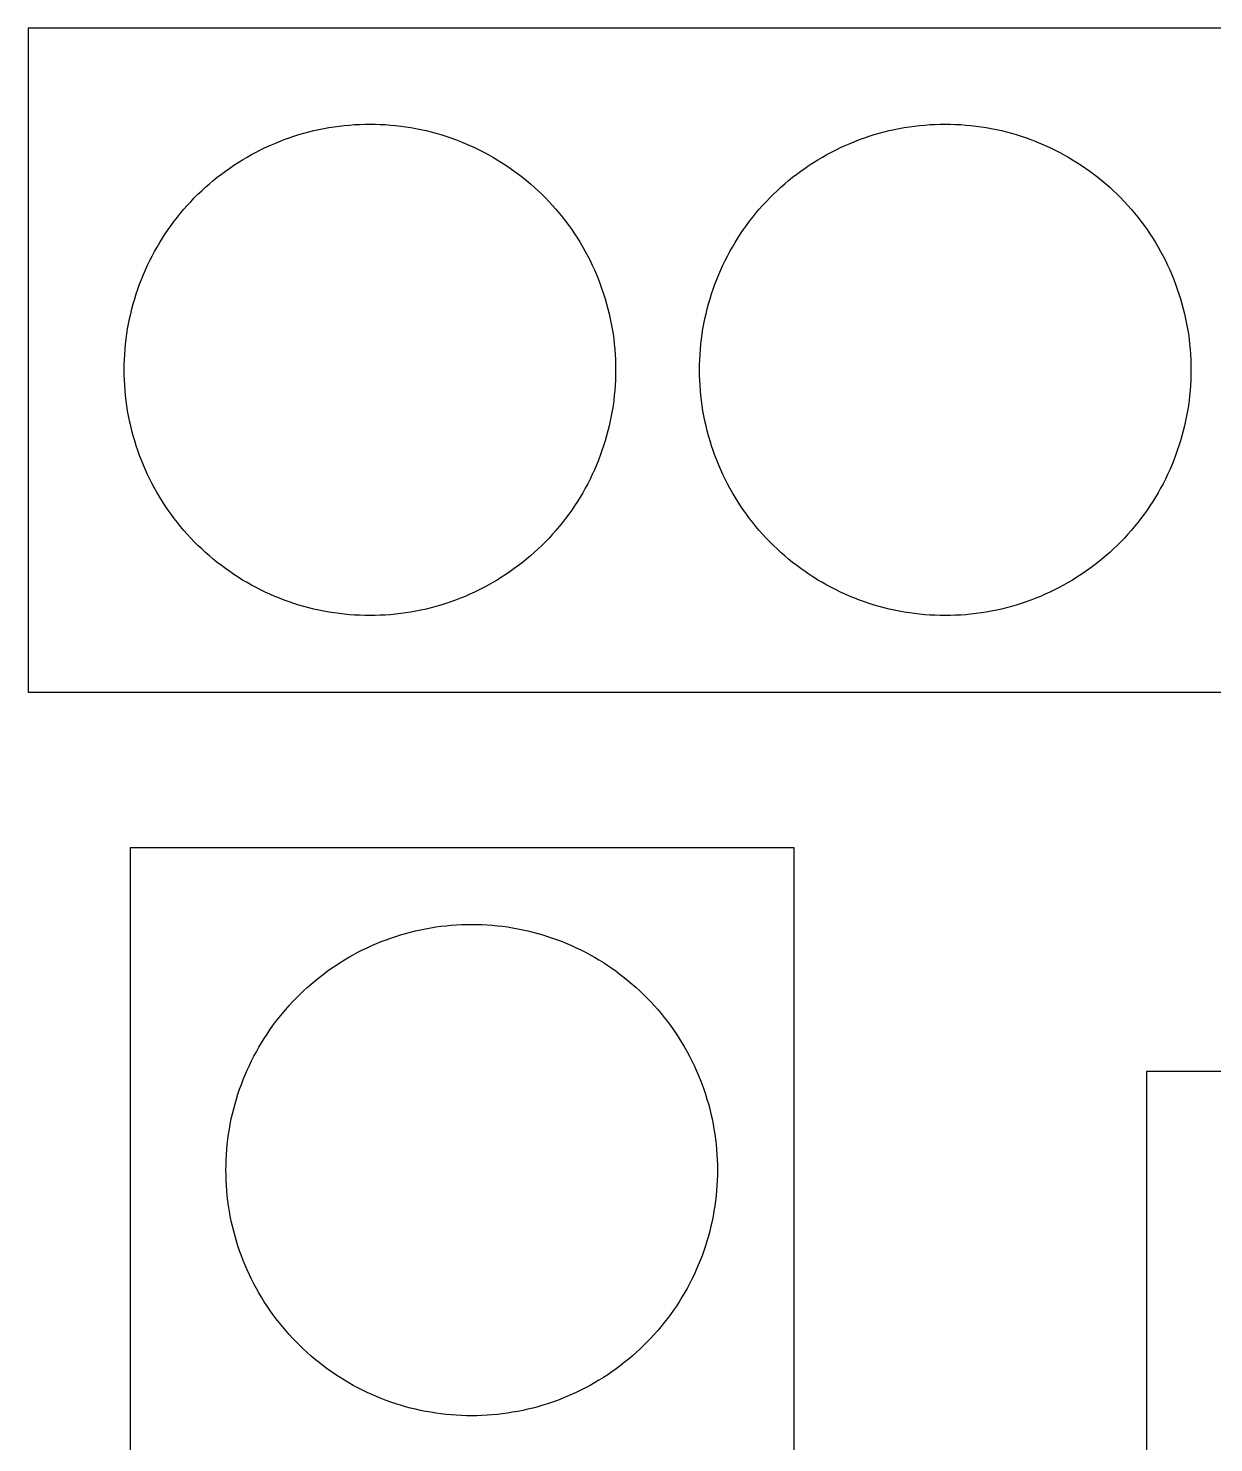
# Model space of a CAD drawing. Extents: x 0 to 2439, y 0 to 1219.
# Drawn here: x 1800.6 to 2114.6, y 776.2 to 1150.9 of the extents above; entities that cross this region are included whole.
import ezdxf

# ---------------------------------------------------------------- set-up
doc = ezdxf.new("R2010")
doc.units = 0
doc.layers.add('Layer_1', color=7, linetype='CONTINUOUS')

msp = doc.modelspace()

# ---------------------------------------------------------------- linework, layer by layer
at = {"layer": 'Layer_1', "color": 7}
for p, q in [((2281.259654, 1150.920112), (1800.569734, 1150.920112)), ((1800.569734, 1150.920112), (1800.569734, 975.025112)), ((1877.529731, 1124.097797), (1878.859731, 1124.367206)), ((1878.859731, 1124.367206), (1880.199722, 1124.608619)), ((1880.199722, 1124.608619), (1881.549732, 1124.821923)), ((1881.549732, 1124.821923), (1882.899742, 1125.006919)), ((1882.899742, 1125.006919), (1884.249724, 1125.163609)), ((1884.249724, 1125.163609), (1885.609725, 1125.291823)), ((1885.609725, 1125.291823), (1886.969725, 1125.391701)), ((1886.969725, 1125.391701), (1888.329726, 1125.463019)), ((1888.329726, 1125.463019), (1889.689727, 1125.505804)), ((1889.689727, 1125.505804), (1891.059746, 1125.520197)), ((1891.059746, 1125.520112), (1892.419747, 1125.505719)), ((1892.419747, 1125.505804), (1893.779748, 1125.463019)), ((1893.779748, 1125.463019), (1895.139748, 1125.391701)), ((1895.139748, 1125.391701), (1896.499721, 1125.291823)), ((1896.499721, 1125.291823), (1897.859721, 1125.163609)), ((1897.859721, 1125.163609), (1899.219722, 1125.006919)), ((1899.219722, 1125.006919), (1900.569732, 1124.821923)), ((1900.569732, 1124.821923), (1901.909723, 1124.608619)), ((1901.909723, 1124.608619), (1903.249742, 1124.367206)), ((1903.249742, 1124.367206), (1904.589734, 1124.097797)), ((2029.929731, 1124.097797), (2031.259731, 1124.367206)), ((2031.259731, 1124.367206), (2032.599722, 1124.608619)), ((2032.599722, 1124.608619), (2033.949732, 1124.821923)), ((2033.949732, 1124.821923), (2035.299742, 1125.006919)), ((2035.299742, 1125.006919), (2036.649724, 1125.163609)), ((2036.649724, 1125.163609), (2038.009725, 1125.291823)), ((2038.009725, 1125.291823), (2039.369725, 1125.391701)), ((2039.369725, 1125.391701), (2040.729726, 1125.463019)), ((2040.729726, 1125.463019), (2042.089727, 1125.505804)), ((2042.089727, 1125.505804), (2043.459746, 1125.520197)), ((2043.459746, 1125.520112), (2044.819747, 1125.505719)), ((2044.819747, 1125.505804), (2046.179748, 1125.463019)), ((2046.179748, 1125.463019), (2047.539748, 1125.391701)), ((2047.539748, 1125.391701), (2048.899721, 1125.291823)), ((2048.899721, 1125.291823), (2050.259721, 1125.163609)), ((2050.259721, 1125.163609), (2051.619722, 1125.006919)), ((2051.619722, 1125.006919), (2052.969732, 1124.821923)), ((2052.969732, 1124.821923), (2054.309723, 1124.608619)), ((2054.309723, 1124.608619), (2055.649742, 1124.367206)), ((2055.649742, 1124.367206), (2056.989734, 1124.097797)), ((1864.579738, 1119.893025), (1865.839748, 1120.434411)), ((1865.839748, 1120.434411), (1867.099729, 1120.949411)), ((1867.099729, 1120.949411), (1868.369729, 1121.438022)), ((1868.369729, 1121.438022), (1869.649748, 1121.899709)), ((1869.649748, 1121.899709), (1870.939729, 1122.334501)), ((1870.939729, 1122.334501), (1872.249748, 1122.742114)), ((1872.249748, 1122.742114), (1873.549748, 1123.122409)), ((1873.549748, 1123.122409), (1874.86973, 1123.475299)), ((1874.86973, 1123.475299), (1876.18974, 1123.800419)), ((1876.18974, 1123.800419), (1877.529731, 1124.097797)), ((1904.589734, 1124.097797), (1905.919734, 1123.800419)), ((1905.919734, 1123.800419), (1907.239744, 1123.475299)), ((1907.239744, 1123.475299), (1908.559725, 1123.122409)), ((1908.559725, 1123.122409), (1909.869744, 1122.742114)), ((1909.869744, 1122.742114), (1911.169745, 1122.334501)), ((1911.169745, 1122.334501), (1912.459726, 1121.899709)), ((1912.459726, 1121.899709), (1913.749736, 1121.438022)), ((1913.749736, 1121.438022), (1915.019736, 1120.949411)), ((1915.019736, 1120.949411), (1916.279745, 1120.434411)), ((1916.279745, 1120.434411), (1917.529735, 1119.893025)), ((2016.979738, 1119.893025), (2018.239748, 1120.434411)), ((2018.239748, 1120.434411), (2019.499729, 1120.949411)), ((2019.499729, 1120.949411), (2020.769729, 1121.438022)), ((2020.769729, 1121.438022), (2022.049748, 1121.899709)), ((2022.049748, 1121.899709), (2023.339729, 1122.334501)), ((2023.339729, 1122.334501), (2024.649748, 1122.742114)), ((2024.649748, 1122.742114), (2025.949748, 1123.122409)), ((2025.949748, 1123.122409), (2027.26973, 1123.475299)), ((2027.26973, 1123.475299), (2028.58974, 1123.800419)), ((2028.58974, 1123.800419), (2029.929731, 1124.097797)), ((2056.989734, 1124.097797), (2058.319734, 1123.800419)), ((2058.319734, 1123.800419), (2059.639744, 1123.475299)), ((2059.639744, 1123.475299), (2060.959725, 1123.122409)), ((2060.959725, 1123.122409), (2062.269744, 1122.742114)), ((2062.269744, 1122.742114), (2063.569745, 1122.334501)), ((2063.569745, 1122.334501), (2064.859726, 1121.899709)), ((2064.859726, 1121.899709), (2066.149736, 1121.438022)), ((2066.149736, 1121.438022), (2067.419736, 1120.949411)), ((2067.419736, 1120.949411), (2068.679745, 1120.434411)), ((2068.679745, 1120.434411), (2069.929735, 1119.893025)), ((1857.339722, 1116.10611), (1858.509731, 1116.80001)), ((1858.509731, 1116.80001), (1859.699721, 1117.469215)), ((1859.699721, 1117.469215), (1860.89973, 1118.113416)), ((1860.89973, 1118.113416), (1862.119748, 1118.732216)), ((1862.119748, 1118.732216), (1863.339738, 1119.325504)), ((1863.339738, 1119.325504), (1864.579738, 1119.893025)), ((1917.529735, 1119.893025), (1918.769735, 1119.325504)), ((1918.769735, 1119.325504), (1919.999744, 1118.732216)), ((1919.999744, 1118.732216), (1921.209744, 1118.113416)), ((1921.209744, 1118.113416), (1922.409724, 1117.469215)), ((1922.409724, 1117.469215), (1923.599743, 1116.80001)), ((1923.599743, 1116.80001), (1924.769723, 1116.10611)), ((2009.739722, 1116.10611), (2010.909731, 1116.80001)), ((2010.909731, 1116.80001), (2012.099721, 1117.469215)), ((2012.099721, 1117.469215), (2013.29973, 1118.113416)), ((2013.29973, 1118.113416), (2014.519748, 1118.732216)), ((2014.519748, 1118.732216), (2015.739738, 1119.325504)), ((2015.739738, 1119.325504), (2016.979738, 1119.893025)), ((2069.929735, 1119.893025), (2071.169735, 1119.325504)), ((2071.169735, 1119.325504), (2072.399744, 1118.732216)), ((2072.399744, 1118.732216), (2073.609744, 1118.113416)), ((2073.609744, 1118.113416), (2074.809724, 1117.469215)), ((2074.809724, 1117.469215), (2075.999743, 1116.80001)), ((2075.999743, 1116.80001), (2077.169723, 1116.10611)), ((1851.709728, 1112.276722), (1852.799726, 1113.089522)), ((1852.799726, 1113.089522), (1853.909734, 1113.879208)), ((1853.909734, 1113.879208), (1855.039724, 1114.645413)), ((1855.039724, 1114.645413), (1856.179732, 1115.387798)), ((1856.179732, 1115.387798), (1857.339722, 1116.10611)), ((1924.769723, 1116.10611), (1925.929741, 1115.387798)), ((1925.929741, 1115.387798), (1927.07974, 1114.645413)), ((1927.07974, 1114.645413), (1928.199739, 1113.879208)), ((1928.199739, 1113.879208), (1929.309747, 1113.089522)), ((1929.309747, 1113.089522), (1930.409737, 1112.276722)), ((2004.109728, 1112.276722), (2005.199726, 1113.089522)), ((2005.199726, 1113.089522), (2006.309734, 1113.879208)), ((2006.309734, 1113.879208), (2007.439724, 1114.645413)), ((2007.439724, 1114.645413), (2008.579732, 1115.387798)), ((2008.579732, 1115.387798), (2009.739722, 1116.10611)), ((2077.169723, 1116.10611), (2078.329741, 1115.387798)), ((2078.329741, 1115.387798), (2079.47974, 1114.645413)), ((2079.47974, 1114.645413), (2080.599739, 1113.879208)), ((2080.599739, 1113.879208), (2081.709747, 1113.089522)), ((2081.709747, 1113.089522), (2082.809737, 1112.276722)), ((1847.509725, 1108.802002), (1848.529732, 1109.703504)), ((1848.529732, 1109.703504), (1849.569721, 1110.583417)), ((1849.569721, 1110.583417), (1850.629748, 1111.441203)), ((1850.629748, 1111.441203), (1851.709728, 1112.276722)), ((1930.409737, 1112.276722), (1931.489745, 1111.441203)), ((1931.489745, 1111.441203), (1932.549743, 1110.583417)), ((1932.549743, 1110.583417), (1933.589732, 1109.703504)), ((1933.589732, 1109.703504), (1934.60974, 1108.802002)), ((1999.909725, 1108.802002), (2000.929732, 1109.703504)), ((2000.929732, 1109.703504), (2001.969721, 1110.583417)), ((2001.969721, 1110.583417), (2003.029748, 1111.441203)), ((2003.029748, 1111.441203), (2004.109728, 1112.276722)), ((2082.809737, 1112.276722), (2083.889745, 1111.441203)), ((2083.889745, 1111.441203), (2084.949743, 1110.583417)), ((2084.949743, 1110.583417), (2085.989732, 1109.703504)), ((2085.989732, 1109.703504), (2087.00974, 1108.802002)), ((1843.609724, 1104.988107), (1844.549722, 1105.971905)), ((1844.549722, 1105.971905), (1845.519748, 1106.935807)), ((1845.519748, 1106.935807), (1846.499736, 1107.879417)), ((1846.499736, 1107.879417), (1847.509725, 1108.802002)), ((1934.60974, 1108.802002), (1935.609738, 1107.879417)), ((1935.609738, 1107.879417), (1936.599745, 1106.935807)), ((1936.599745, 1106.935807), (1937.559724, 1105.971905)), ((1937.559724, 1105.971905), (1938.499721, 1104.988107)), ((1996.009724, 1104.988107), (1996.949722, 1105.971905)), ((1996.949722, 1105.971905), (1997.919748, 1106.935807)), ((1997.919748, 1106.935807), (1998.899736, 1107.879417)), ((1998.899736, 1107.879417), (1999.909725, 1108.802002)), ((2087.00974, 1108.802002), (2088.009738, 1107.879417)), ((2088.009738, 1107.879417), (2088.999745, 1106.935807)), ((2088.999745, 1106.935807), (2089.959724, 1105.971905)), ((2089.959724, 1105.971905), (2090.899721, 1104.988107)), ((1840.049745, 1100.861623), (1840.909732, 1101.920916)), ((1840.909732, 1101.920916), (1841.789729, 1102.962118)), ((1841.789729, 1102.962118), (1842.689736, 1103.984609)), ((1842.689736, 1103.984609), (1843.609724, 1104.988107)), ((1938.499721, 1104.988107), (1939.429728, 1103.984609)), ((1939.429728, 1103.984609), (1940.329735, 1102.962118)), ((1940.329735, 1102.962118), (1941.209732, 1101.920916)), ((1941.209732, 1101.920916), (1942.069748, 1100.861623)), ((1992.449745, 1100.861623), (1993.309732, 1101.920916)), ((1993.309732, 1101.920916), (1994.189729, 1102.962118)), ((1994.189729, 1102.962118), (1995.089736, 1103.984609)), ((1995.089736, 1103.984609), (1996.009724, 1104.988107)), ((2090.899721, 1104.988107), (2091.829728, 1103.984609)), ((2091.829728, 1103.984609), (2092.729735, 1102.962118)), ((2092.729735, 1102.962118), (2093.609732, 1101.920916)), ((2093.609732, 1101.920916), (2094.469748, 1100.861623)), ((1837.609736, 1097.578899), (1838.399732, 1098.690121)), ((1838.399732, 1098.690121), (1839.209738, 1099.784409)), ((1839.209738, 1099.784409), (1840.049745, 1100.861623)), ((1942.069748, 1100.861623), (1942.899735, 1099.784409)), ((1942.899735, 1099.784409), (1943.709741, 1098.690121)), ((1943.709741, 1098.690121), (1944.499738, 1097.578899)), ((1990.009736, 1097.578899), (1990.799732, 1098.690121)), ((1990.799732, 1098.690121), (1991.609738, 1099.784409)), ((1991.609738, 1099.784409), (1992.449745, 1100.861623)), ((2094.469748, 1100.861623), (2095.299735, 1099.784409)), ((2095.299735, 1099.784409), (2096.109741, 1098.690121)), ((2096.109741, 1098.690121), (2096.899738, 1097.578899)), ((1835.379729, 1094.149701), (1836.099734, 1095.308223)), ((1836.099734, 1095.308223), (1836.839721, 1096.451506)), ((1836.839721, 1096.451506), (1837.609736, 1097.578899)), ((1944.499738, 1097.578899), (1945.269724, 1096.451506)), ((1945.269724, 1096.451506), (1946.009739, 1095.308223)), ((1946.009739, 1095.308223), (1946.729745, 1094.149701)), ((1987.779729, 1094.149701), (1988.499734, 1095.308223)), ((1988.499734, 1095.308223), (1989.239721, 1096.451506)), ((1989.239721, 1096.451506), (1990.009736, 1097.578899)), ((2096.899738, 1097.578899), (2097.669724, 1096.451506)), ((2097.669724, 1096.451506), (2098.409739, 1095.308223)), ((2098.409739, 1095.308223), (2099.129745, 1094.149701)), ((1832.759747, 1089.372808), (1833.379733, 1090.587408)), ((1833.379733, 1090.587408), (1834.019728, 1091.788799)), ((1834.019728, 1091.788799), (1834.689724, 1092.976419)), ((1834.689724, 1092.976419), (1835.379729, 1094.149701)), ((1946.729745, 1094.149701), (1947.419722, 1092.976419)), ((1947.419722, 1092.976419), (1948.089745, 1091.788799)), ((1948.089745, 1091.788799), (1948.739731, 1090.587408)), ((1948.739731, 1090.587408), (1949.359745, 1089.372808)), ((1985.159747, 1089.372808), (1985.779733, 1090.587408)), ((1985.779733, 1090.587408), (1986.419728, 1091.788799)), ((1986.419728, 1091.788799), (1987.089724, 1092.976419)), ((1987.089724, 1092.976419), (1987.779729, 1094.149701)), ((2099.129745, 1094.149701), (2099.819722, 1092.976419)), ((2099.819722, 1092.976419), (2100.489745, 1091.788799)), ((2100.489745, 1091.788799), (2101.139731, 1090.587408)), ((2101.139731, 1090.587408), (2101.759745, 1089.372808)), ((1831.059725, 1085.65501), (1831.599729, 1086.906101)), ((1831.599729, 1086.906101), (1832.159743, 1088.145508)), ((1832.159743, 1088.145508), (1832.759747, 1089.372808)), ((1949.359745, 1089.372808), (1949.949731, 1088.145508)), ((1949.949731, 1088.145508), (1950.519735, 1086.906101)), ((1950.519735, 1086.906101), (1951.059739, 1085.65501)), ((1983.459725, 1085.65501), (1983.999729, 1086.906101)), ((1983.999729, 1086.906101), (1984.559743, 1088.145508)), ((1984.559743, 1088.145508), (1985.159747, 1089.372808)), ((2101.759745, 1089.372808), (2102.349731, 1088.145508)), ((2102.349731, 1088.145508), (2102.919735, 1086.906101)), ((2102.919735, 1086.906101), (2103.459739, 1085.65501)), ((1829.589742, 1081.8377), (1830.049736, 1083.120316)), ((1830.049736, 1083.120316), (1830.539731, 1084.392912)), ((1830.539731, 1084.392912), (1831.059725, 1085.65501)), ((1951.059739, 1085.65501), (1951.569743, 1084.392912)), ((1951.569743, 1084.392912), (1952.059737, 1083.120316)), ((1952.059737, 1083.120316), (1952.519731, 1081.8377)), ((1981.989742, 1081.8377), (1982.449736, 1083.120316)), ((1982.449736, 1083.120316), (1982.939731, 1084.392912)), ((1982.939731, 1084.392912), (1983.459725, 1085.65501)), ((2103.459739, 1085.65501), (2103.969743, 1084.392912)), ((2103.969743, 1084.392912), (2104.459737, 1083.120316)), ((2104.459737, 1083.120316), (2104.919731, 1081.8377)), ((1828.369724, 1077.935922), (1828.749736, 1079.245009)), ((1828.749736, 1079.245009), (1829.159749, 1080.5458)), ((1829.159749, 1080.5458), (1829.589742, 1081.8377)), ((1952.519731, 1081.8377), (1952.959744, 1080.5458)), ((1952.959744, 1080.5458), (1953.369728, 1079.245009)), ((1953.369728, 1079.245009), (1953.74974, 1077.935922)), ((1980.769724, 1077.935922), (1981.149736, 1079.245009)), ((1981.149736, 1079.245009), (1981.559749, 1080.5458)), ((1981.559749, 1080.5458), (1981.989742, 1081.8377)), ((2104.919731, 1081.8377), (2105.359744, 1080.5458)), ((2105.359744, 1080.5458), (2105.769728, 1079.245009)), ((2105.769728, 1079.245009), (2106.14974, 1077.935922)), ((1827.689738, 1075.295422), (1828.009721, 1076.619214)), ((1828.009721, 1076.619214), (1828.369724, 1077.935922)), ((1953.74974, 1077.935922), (1954.099724, 1076.619214)), ((1954.099724, 1076.619214), (1954.429726, 1075.295422)), ((1980.089738, 1075.295422), (1980.409721, 1076.619214)), ((1980.409721, 1076.619214), (1980.769724, 1077.935922)), ((2106.14974, 1077.935922), (2106.499724, 1076.619214)), ((2106.499724, 1076.619214), (2106.829726, 1075.295422)), ((1826.879732, 1071.287218), (1827.119734, 1072.628817)), ((1827.119734, 1072.628817), (1827.389736, 1073.965111)), ((1827.389736, 1073.965111), (1827.689738, 1075.295422)), ((1954.429726, 1075.295422), (1954.719738, 1073.965111)), ((1954.719738, 1073.965111), (1954.98974, 1072.628817)), ((1954.98974, 1072.628817), (1955.229742, 1071.287218)), ((1979.279732, 1071.287218), (1979.519734, 1072.628817)), ((1979.519734, 1072.628817), (1979.789736, 1073.965111)), ((1979.789736, 1073.965111), (1980.089738, 1075.295422)), ((2106.829726, 1075.295422), (2107.119738, 1073.965111)), ((2107.119738, 1073.965111), (2107.38974, 1072.628817)), ((2107.38974, 1072.628817), (2107.629742, 1071.287218)), ((1826.329737, 1067.236115), (1826.479738, 1068.590217)), ((1826.479738, 1068.590217), (1826.66973, 1069.94082)), ((1826.66973, 1069.94082), (1826.879732, 1071.287218)), ((1955.229742, 1071.287218), (1955.449734, 1069.94082)), ((1955.449734, 1069.94082), (1955.629735, 1068.590217)), ((1955.629735, 1068.590217), (1955.789727, 1067.236115)), ((1978.729737, 1067.236115), (1978.879738, 1068.590217)), ((1978.879738, 1068.590217), (1979.06973, 1069.94082)), ((1979.06973, 1069.94082), (1979.279732, 1071.287218)), ((2107.629742, 1071.287218), (2107.849734, 1069.94082)), ((2107.849734, 1069.94082), (2108.029735, 1068.590217)), ((2108.029735, 1068.590217), (2108.189727, 1067.236115)), ((1826.029735, 1063.158202), (1826.099726, 1064.519501)), ((1826.099726, 1064.519501), (1826.199746, 1065.879021)), ((1826.199746, 1065.879021), (1826.329737, 1067.236115)), ((1955.789727, 1067.236115), (1955.919747, 1065.879021)), ((1955.919747, 1065.879021), (1956.019738, 1064.519501)), ((1956.019738, 1064.519501), (1956.089729, 1063.158202)), ((1978.429735, 1063.158202), (1978.499726, 1064.519501)), ((1978.499726, 1064.519501), (1978.599746, 1065.879021)), ((1978.599746, 1065.879021), (1978.729737, 1067.236115)), ((2108.189727, 1067.236115), (2108.319747, 1065.879021)), ((2108.319747, 1065.879021), (2108.419738, 1064.519501)), ((2108.419738, 1064.519501), (2108.489729, 1063.158202)), ((1825.969734, 1060.432612), (1825.979612, 1061.795717)), ((1825.979725, 1061.795717), (1826.029735, 1063.158202)), ((1956.089729, 1063.158202), (1956.129748, 1061.795717)), ((1956.129748, 1061.795717), (1956.139626, 1060.432612)), ((1978.369734, 1060.432612), (1978.379612, 1061.795717)), ((1978.379725, 1061.795717), (1978.429735, 1063.158202)), ((2108.489729, 1063.158202), (2108.529748, 1061.795717)), ((2108.529748, 1061.795717), (2108.539626, 1060.432612)), ((1825.979725, 1059.069507), (1825.969734, 1060.432612)), ((1826.029735, 1057.707023), (1825.979725, 1059.069507)), ((1826.099726, 1056.345724), (1826.029735, 1057.707023)), ((1956.089729, 1057.707023), (1956.019738, 1056.345724)), ((1956.129748, 1059.069507), (1956.089729, 1057.707023)), ((1956.139739, 1060.432612), (1956.129861, 1059.069507)), ((1978.379725, 1059.069507), (1978.369734, 1060.432612)), ((1978.429735, 1057.707023), (1978.379725, 1059.069507)), ((1978.499726, 1056.345724), (1978.429735, 1057.707023)), ((2108.489729, 1057.707023), (2108.419738, 1056.345724)), ((2108.529748, 1059.069507), (2108.489729, 1057.707023)), ((2108.539739, 1060.432612), (2108.529861, 1059.069507)), ((1826.199746, 1054.986203), (1826.099726, 1056.345724)), ((1826.329737, 1053.629109), (1826.199746, 1054.986203)), ((1826.479738, 1052.275007), (1826.329737, 1053.629109)), ((1955.789727, 1053.629109), (1955.629735, 1052.275007)), ((1955.919747, 1054.986203), (1955.789727, 1053.629109)), ((1956.019738, 1056.345724), (1955.919747, 1054.986203)), ((1978.599746, 1054.986203), (1978.499726, 1056.345724)), ((1978.729737, 1053.629109), (1978.599746, 1054.986203)), ((1978.879738, 1052.275007), (1978.729737, 1053.629109)), ((2108.189727, 1053.629109), (2108.029735, 1052.275007)), ((2108.319747, 1054.986203), (2108.189727, 1053.629109)), ((2108.419738, 1056.345724), (2108.319747, 1054.986203)), ((1826.66973, 1050.924405), (1826.479738, 1052.275007)), ((1826.879732, 1049.57812), (1826.66973, 1050.924405)), ((1827.119734, 1048.236097), (1826.879732, 1049.57812)), ((1955.229742, 1049.57812), (1954.98974, 1048.236097)), ((1955.449734, 1050.924405), (1955.229742, 1049.57812)), ((1955.629735, 1052.275007), (1955.449734, 1050.924405)), ((1979.06973, 1050.924405), (1978.879738, 1052.275007)), ((1979.279732, 1049.57812), (1979.06973, 1050.924405)), ((1979.519734, 1048.236097), (1979.279732, 1049.57812)), ((2107.629742, 1049.57812), (2107.38974, 1048.236097)), ((2107.849734, 1050.924405), (2107.629742, 1049.57812)), ((2108.029735, 1052.275007), (2107.849734, 1050.924405)), ((1827.389736, 1046.900113), (1827.119734, 1048.236097)), ((1827.689738, 1045.570113), (1827.389736, 1046.900113)), ((1828.009721, 1044.246124), (1827.689738, 1045.570113)), ((1954.429726, 1045.570113), (1954.099724, 1044.246124)), ((1954.719738, 1046.900113), (1954.429726, 1045.570113)), ((1954.98974, 1048.236097), (1954.719738, 1046.900113)), ((1979.789736, 1046.900113), (1979.519734, 1048.236097)), ((1980.089738, 1045.570113), (1979.789736, 1046.900113)), ((1980.409721, 1044.246124), (1980.089738, 1045.570113)), ((2106.829726, 1045.570113), (2106.499724, 1044.246124)), ((2107.119738, 1046.900113), (2106.829726, 1045.570113)), ((2107.38974, 1048.236097), (2107.119738, 1046.900113)), ((1828.369724, 1042.929105), (1828.009721, 1044.246124)), ((1828.749736, 1041.620102), (1828.369724, 1042.929105)), ((1953.74974, 1042.929105), (1953.369728, 1041.620102)), ((1954.099724, 1044.246124), (1953.74974, 1042.929105)), ((1980.769724, 1042.929105), (1980.409721, 1044.246124)), ((1981.149736, 1041.620102), (1980.769724, 1042.929105)), ((2106.14974, 1042.929105), (2105.769728, 1041.620102)), ((2106.499724, 1044.246124), (2106.14974, 1042.929105)), ((1829.159749, 1040.319114), (1828.749736, 1041.620102)), ((1829.589742, 1039.027101), (1829.159749, 1040.319114)), ((1830.049736, 1037.745107), (1829.589742, 1039.027101)), ((1952.519731, 1039.027101), (1952.059737, 1037.745107)), ((1952.959744, 1040.319114), (1952.519731, 1039.027101)), ((1953.369728, 1041.620102), (1952.959744, 1040.319114)), ((1981.559749, 1040.319114), (1981.149736, 1041.620102)), ((1981.989742, 1039.027101), (1981.559749, 1040.319114)), ((1982.449736, 1037.745107), (1981.989742, 1039.027101)), ((2104.919731, 1039.027101), (2104.459737, 1037.745107)), ((2105.359744, 1040.319114), (2104.919731, 1039.027101)), ((2105.769728, 1041.620102), (2105.359744, 1040.319114)), ((1830.539731, 1036.472115), (1830.049736, 1037.745107)), ((1831.059725, 1035.210102), (1830.539731, 1036.472115)), ((1831.599729, 1033.959124), (1831.059725, 1035.210102)), ((1951.059739, 1035.210102), (1950.519735, 1033.959124)), ((1951.569743, 1036.472115), (1951.059739, 1035.210102)), ((1952.059737, 1037.745107), (1951.569743, 1036.472115)), ((1982.939731, 1036.472115), (1982.449736, 1037.745107)), ((1983.459725, 1035.210102), (1982.939731, 1036.472115)), ((1983.999729, 1033.959124), (1983.459725, 1035.210102)), ((2103.459739, 1035.210102), (2102.919735, 1033.959124)), ((2103.969743, 1036.472115), (2103.459739, 1035.210102)), ((2104.459737, 1037.745107), (2103.969743, 1036.472115)), ((1832.159743, 1032.720112), (1831.599729, 1033.959124)), ((1832.759747, 1031.492106), (1832.159743, 1032.720112)), ((1833.379733, 1030.278099), (1832.759747, 1031.492106)), ((1949.359745, 1031.492106), (1948.739731, 1030.278099)), ((1949.949731, 1032.720112), (1949.359745, 1031.492106)), ((1950.519735, 1033.959124), (1949.949731, 1032.720112)), ((1984.559743, 1032.720112), (1983.999729, 1033.959124)), ((1985.159747, 1031.492106), (1984.559743, 1032.720112)), ((1985.779733, 1030.278099), (1985.159747, 1031.492106)), ((2101.759745, 1031.492106), (2101.139731, 1030.278099)), ((2102.349731, 1032.720112), (2101.759745, 1031.492106)), ((2102.919735, 1033.959124), (2102.349731, 1032.720112)), ((1834.019728, 1029.076115), (1833.379733, 1030.278099)), ((1834.689724, 1027.889116), (1834.019728, 1029.076115)), ((1835.379729, 1026.7151), (1834.689724, 1027.889116)), ((1836.099734, 1025.557114), (1835.379729, 1026.7151)), ((1946.729745, 1026.7151), (1946.009739, 1025.557114)), ((1947.419722, 1027.889116), (1946.729745, 1026.7151)), ((1948.089745, 1029.076115), (1947.419722, 1027.889116)), ((1948.739731, 1030.278099), (1948.089745, 1029.076115)), ((1986.419728, 1029.076115), (1985.779733, 1030.278099)), ((1987.089724, 1027.889116), (1986.419728, 1029.076115)), ((1987.779729, 1026.7151), (1987.089724, 1027.889116)), ((1988.499734, 1025.557114), (1987.779729, 1026.7151)), ((2099.129745, 1026.7151), (2098.409739, 1025.557114)), ((2099.819722, 1027.889116), (2099.129745, 1026.7151)), ((2100.489745, 1029.076115), (2099.819722, 1027.889116)), ((2101.139731, 1030.278099), (2100.489745, 1029.076115)), ((1836.839721, 1024.414114), (1836.099734, 1025.557114)), ((1837.609736, 1023.2861), (1836.839721, 1024.414114)), ((1838.399732, 1022.175104), (1837.609736, 1023.2861)), ((1944.499738, 1023.2861), (1943.709741, 1022.175104)), ((1945.269724, 1024.414114), (1944.499738, 1023.2861)), ((1946.009739, 1025.557114), (1945.269724, 1024.414114)), ((1989.239721, 1024.414114), (1988.499734, 1025.557114)), ((1990.009736, 1023.2861), (1989.239721, 1024.414114)), ((1990.799732, 1022.175104), (1990.009736, 1023.2861)), ((2096.899738, 1023.2861), (2096.109741, 1022.175104)), ((2097.669724, 1024.414114), (2096.899738, 1023.2861)), ((2098.409739, 1025.557114), (2097.669724, 1024.414114)), ((1839.209738, 1021.081098), (1838.399732, 1022.175104)), ((1840.049745, 1020.00411), (1839.209738, 1021.081098)), ((1840.909732, 1018.944111), (1840.049745, 1020.00411)), ((1942.069748, 1020.00411), (1941.209732, 1018.944111)), ((1942.899735, 1021.081098), (1942.069748, 1020.00411)), ((1943.709741, 1022.175104), (1942.899735, 1021.081098)), ((1991.609738, 1021.081098), (1990.799732, 1022.175104)), ((1992.449745, 1020.00411), (1991.609738, 1021.081098)), ((1993.309732, 1018.944111), (1992.449745, 1020.00411)), ((2094.469748, 1020.00411), (2093.609732, 1018.944111)), ((2095.299735, 1021.081098), (2094.469748, 1020.00411)), ((2096.109741, 1022.175104), (2095.299735, 1021.081098)), ((1841.789729, 1017.903106), (1840.909732, 1018.944111)), ((1842.689736, 1016.880107), (1841.789729, 1017.903106)), ((1843.609724, 1015.877118), (1842.689736, 1016.880107)), ((1844.549722, 1014.893122), (1843.609724, 1015.877118)), ((1938.499721, 1015.877118), (1937.559724, 1014.893122)), ((1939.429728, 1016.880107), (1938.499721, 1015.877118)), ((1940.329735, 1017.903106), (1939.429728, 1016.880107)), ((1941.209732, 1018.944111), (1940.329735, 1017.903106)), ((1994.189729, 1017.903106), (1993.309732, 1018.944111)), ((1995.089736, 1016.880107), (1994.189729, 1017.903106)), ((1996.009724, 1015.877118), (1995.089736, 1016.880107)), ((1996.949722, 1014.893122), (1996.009724, 1015.877118)), ((2090.899721, 1015.877118), (2089.959724, 1014.893122)), ((2091.829728, 1016.880107), (2090.899721, 1015.877118)), ((2092.729735, 1017.903106), (2091.829728, 1016.880107)), ((2093.609732, 1018.944111), (2092.729735, 1017.903106)), ((1845.519748, 1013.929107), (1844.549722, 1014.893122)), ((1846.499736, 1012.986118), (1845.519748, 1013.929107)), ((1847.509725, 1012.06311), (1846.499736, 1012.986118)), ((1848.529732, 1011.162116), (1847.509725, 1012.06311)), ((1934.60974, 1012.06311), (1933.589732, 1011.162116)), ((1935.609738, 1012.986118), (1934.60974, 1012.06311)), ((1936.599745, 1013.929107), (1935.609738, 1012.986118)), ((1937.559724, 1014.893122), (1936.599745, 1013.929107)), ((1997.919748, 1013.929107), (1996.949722, 1014.893122)), ((1998.899736, 1012.986118), (1997.919748, 1013.929107)), ((1999.909725, 1012.06311), (1998.899736, 1012.986118)), ((2000.929732, 1011.162116), (1999.909725, 1012.06311)), ((2087.00974, 1012.06311), (2085.989732, 1011.162116)), ((2088.009738, 1012.986118), (2087.00974, 1012.06311)), ((2088.999745, 1013.929107), (2088.009738, 1012.986118)), ((2089.959724, 1014.893122), (2088.999745, 1013.929107)), ((1849.569721, 1010.282119), (1848.529732, 1011.162116)), ((1850.629748, 1009.424107), (1849.569721, 1010.282119)), ((1851.709728, 1008.588108), (1850.629748, 1009.424107)), ((1852.799726, 1007.776098), (1851.709728, 1008.588108)), ((1930.409737, 1008.588108), (1929.309747, 1007.776098)), ((1931.489745, 1009.424107), (1930.409737, 1008.588108)), ((1932.549743, 1010.282119), (1931.489745, 1009.424107)), ((1933.589732, 1011.162116), (1932.549743, 1010.282119)), ((2001.969721, 1010.282119), (2000.929732, 1011.162116)), ((2003.029748, 1009.424107), (2001.969721, 1010.282119)), ((2004.109728, 1008.588108), (2003.029748, 1009.424107)), ((2005.199726, 1007.776098), (2004.109728, 1008.588108)), ((2082.809737, 1008.588108), (2081.709747, 1007.776098)), ((2083.889745, 1009.424107), (2082.809737, 1008.588108)), ((2084.949743, 1010.282119), (2083.889745, 1009.424107)), ((2085.989732, 1011.162116), (2084.949743, 1010.282119)), ((1853.909734, 1006.986102), (1852.799726, 1007.776098)), ((1855.039724, 1006.220122), (1853.909734, 1006.986102)), ((1856.179732, 1005.477116), (1855.039724, 1006.220122)), ((1857.339722, 1004.759114), (1856.179732, 1005.477116)), ((1858.509731, 1004.065102), (1857.339722, 1004.759114)), ((1924.769723, 1004.759114), (1923.599743, 1004.065102)), ((1925.929741, 1005.477116), (1924.769723, 1004.759114)), ((1927.07974, 1006.220122), (1925.929741, 1005.477116)), ((1928.199739, 1006.986102), (1927.07974, 1006.220122)), ((1929.309747, 1007.776098), (1928.199739, 1006.986102)), ((2006.309734, 1006.986102), (2005.199726, 1007.776098)), ((2007.439724, 1006.220122), (2006.309734, 1006.986102)), ((2008.579732, 1005.477116), (2007.439724, 1006.220122)), ((2009.739722, 1004.759114), (2008.579732, 1005.477116)), ((2010.909731, 1004.065102), (2009.739722, 1004.759114)), ((2077.169723, 1004.759114), (2075.999743, 1004.065102)), ((2078.329741, 1005.477116), (2077.169723, 1004.759114)), ((2079.47974, 1006.220122), (2078.329741, 1005.477116)), ((2080.599739, 1006.986102), (2079.47974, 1006.220122)), ((2081.709747, 1007.776098), (2080.599739, 1006.986102)), ((1859.699721, 1003.396122), (1858.509731, 1004.065102)), ((1860.89973, 1002.752119), (1859.699721, 1003.396122)), ((1862.119748, 1002.133121), (1860.89973, 1002.752119)), ((1863.339738, 1001.540116), (1862.119748, 1002.133121)), ((1864.579738, 1000.972115), (1863.339738, 1001.540116)), ((1865.839748, 1000.431124), (1864.579738, 1000.972115)), ((1917.529735, 1000.972115), (1916.279745, 1000.431124)), ((1918.769735, 1001.540116), (1917.529735, 1000.972115)), ((1919.999744, 1002.133121), (1918.769735, 1001.540116)), ((1921.209744, 1002.752119), (1919.999744, 1002.133121)), ((1922.409724, 1003.396122), (1921.209744, 1002.752119)), ((1923.599743, 1004.065102), (1922.409724, 1003.396122)), ((2012.099721, 1003.396122), (2010.909731, 1004.065102)), ((2013.29973, 1002.752119), (2012.099721, 1003.396122)), ((2014.519748, 1002.133121), (2013.29973, 1002.752119)), ((2015.739738, 1001.540116), (2014.519748, 1002.133121)), ((2016.979738, 1000.972115), (2015.739738, 1001.540116)), ((2018.239748, 1000.431124), (2016.979738, 1000.972115)), ((2069.929735, 1000.972115), (2068.679745, 1000.431124)), ((2071.169735, 1001.540116), (2069.929735, 1000.972115)), ((2072.399744, 1002.133121), (2071.169735, 1001.540116)), ((2073.609744, 1002.752119), (2072.399744, 1002.133121)), ((2074.809724, 1003.396122), (2073.609744, 1002.752119)), ((2075.999743, 1004.065102), (2074.809724, 1003.396122)), ((1867.099729, 999.916125), (1865.839748, 1000.431124)), ((1868.369729, 999.427118), (1867.099729, 999.916125)), ((1869.649748, 998.96512), (1868.369729, 999.427118)), ((1870.939729, 998.531119), (1869.649748, 998.96512)), ((1872.249748, 998.12311), (1870.939729, 998.531119)), ((1873.549748, 997.743098), (1872.249748, 998.12311)), ((1874.86973, 997.390123), (1873.549748, 997.743098)), ((1876.18974, 997.065116), (1874.86973, 997.390123)), ((1877.529731, 996.767117), (1876.18974, 997.065116)), ((1878.859731, 996.498103), (1877.529731, 996.767117)), ((1904.589734, 996.767117), (1903.249742, 996.498103)), ((1905.919734, 997.065116), (1904.589734, 996.767117)), ((1907.239744, 997.390123), (1905.919734, 997.065116)), ((1908.559725, 997.743098), (1907.239744, 997.390123)), ((1909.869744, 998.12311), (1908.559725, 997.743098)), ((1911.169745, 998.531119), (1909.869744, 998.12311)), ((1912.459726, 998.96512), (1911.169745, 998.531119)), ((1913.749736, 999.427118), (1912.459726, 998.96512)), ((1915.019736, 999.916125), (1913.749736, 999.427118)), ((1916.279745, 1000.431124), (1915.019736, 999.916125)), ((2019.499729, 999.916125), (2018.239748, 1000.431124)), ((2020.769729, 999.427118), (2019.499729, 999.916125)), ((2022.049748, 998.96512), (2020.769729, 999.427118)), ((2023.339729, 998.531119), (2022.049748, 998.96512)), ((2024.649748, 998.12311), (2023.339729, 998.531119)), ((2025.949748, 997.743098), (2024.649748, 998.12311)), ((2027.26973, 997.390123), (2025.949748, 997.743098)), ((2028.58974, 997.065116), (2027.26973, 997.390123)), ((2029.929731, 996.767117), (2028.58974, 997.065116)), ((2031.259731, 996.498103), (2029.929731, 996.767117)), ((2056.989734, 996.767117), (2055.649742, 996.498103)), ((2058.319734, 997.065116), (2056.989734, 996.767117)), ((2059.639744, 997.390123), (2058.319734, 997.065116)), ((2060.959725, 997.743098), (2059.639744, 997.390123)), ((2062.269744, 998.12311), (2060.959725, 997.743098)), ((2063.569745, 998.531119), (2062.269744, 998.12311)), ((2064.859726, 998.96512), (2063.569745, 998.531119)), ((2066.149736, 999.427118), (2064.859726, 998.96512)), ((2067.419736, 999.916125), (2066.149736, 999.427118)), ((2068.679745, 1000.431124), (2067.419736, 999.916125)), ((1880.199722, 996.256097), (1878.859731, 996.498103)), ((1881.549732, 996.043104), (1880.199722, 996.256097)), ((1882.899742, 995.858108), (1881.549732, 996.043104)), ((1884.249724, 995.702123), (1882.899742, 995.858108)), ((1885.609725, 995.57312), (1884.249724, 995.702123)), ((1886.969725, 995.4731), (1885.609725, 995.57312)), ((1888.329726, 995.402121), (1886.969725, 995.4731)), ((1889.689727, 995.359111), (1888.329726, 995.402121)), ((1891.059746, 995.345112), (1889.689727, 995.359223)), ((1892.419747, 995.359111), (1891.059746, 995.344999)), ((1893.779748, 995.402121), (1892.419747, 995.359111)), ((1895.139748, 995.4731), (1893.779748, 995.402121)), ((1896.499721, 995.57312), (1895.139748, 995.4731)), ((1897.859721, 995.702123), (1896.499721, 995.57312)), ((1899.219722, 995.858108), (1897.859721, 995.702123)), ((1900.569732, 996.043104), (1899.219722, 995.858108)), ((1901.909723, 996.256097), (1900.569732, 996.043104)), ((1903.249742, 996.498103), (1901.909723, 996.256097)), ((2032.599722, 996.256097), (2031.259731, 996.498103)), ((2033.949732, 996.043104), (2032.599722, 996.256097)), ((2035.299742, 995.858108), (2033.949732, 996.043104)), ((2036.649724, 995.702123), (2035.299742, 995.858108)), ((2038.009725, 995.57312), (2036.649724, 995.702123)), ((2039.369725, 995.4731), (2038.009725, 995.57312)), ((2040.729726, 995.402121), (2039.369725, 995.4731)), ((2042.089727, 995.359111), (2040.729726, 995.402121)), ((2043.459746, 995.345112), (2042.089727, 995.359223)), ((2044.819747, 995.359111), (2043.459746, 995.344999)), ((2046.179748, 995.402121), (2044.819747, 995.359111)), ((2047.539748, 995.4731), (2046.179748, 995.402121)), ((2048.899721, 995.57312), (2047.539748, 995.4731)), ((2050.259721, 995.702123), (2048.899721, 995.57312)), ((2051.619722, 995.858108), (2050.259721, 995.702123)), ((2052.969732, 996.043104), (2051.619722, 995.858108)), ((2054.309723, 996.256097), (2052.969732, 996.043104)), ((2055.649742, 996.498103), (2054.309723, 996.256097)), ((1800.569734, 975.025112), (2281.259654, 975.025112)), ((2003.423674, 933.844039), (1827.528674, 933.844039)), ((1827.528674, 933.844039), (1827.528674, 453.154119)), ((2003.423674, 453.154119), (2003.423674, 933.844039)), ((1897.902986, 910.344241), (1899.203776, 910.754028)), ((1899.203776, 910.754028), (1900.512864, 911.134181)), ((1900.512864, 911.134181), (1901.829572, 911.484136)), ((1901.829572, 911.484136), (1903.153364, 911.814054)), ((1903.153364, 911.814054), (1904.483674, 912.104179)), ((1904.483674, 912.104179), (1905.819968, 912.373983)), ((1905.819968, 912.373983), (1907.161568, 912.614154)), ((1907.161568, 912.614154), (1908.507966, 912.834005)), ((1908.507966, 912.834005), (1909.858568, 913.014063)), ((1909.858568, 913.014063), (1911.212671, 913.174083)), ((1911.212671, 913.174083), (1912.569764, 913.304188)), ((1912.569764, 913.304188), (1913.929285, 913.404094)), ((1913.929285, 913.404094), (1915.290584, 913.474085)), ((1915.290584, 913.474085), (1916.653068, 913.514161)), ((1916.653068, 913.514161), (1918.016174, 913.522628)), ((1918.016174, 913.524039), (1919.379279, 913.515572)), ((1919.379279, 913.514161), (1920.741763, 913.474085)), ((1920.741763, 913.474085), (1922.103062, 913.404094)), ((1922.103062, 913.404094), (1923.462583, 913.304188)), ((1923.462583, 913.304188), (1924.819676, 913.174083)), ((1924.819676, 913.174083), (1926.173779, 913.014063)), ((1926.173779, 913.014063), (1927.524381, 912.834005)), ((1927.524381, 912.834005), (1928.870666, 912.614154)), ((1928.870666, 912.614154), (1930.212689, 912.373983)), ((1930.212689, 912.373983), (1931.548673, 912.104179)), ((1931.548673, 912.104179), (1932.878673, 911.814054)), ((1932.878673, 911.814054), (1934.202662, 911.484136)), ((1934.202662, 911.484136), (1935.51968, 911.134181)), ((1935.51968, 911.134181), (1936.828684, 910.754028)), ((1936.828684, 910.754028), (1938.129672, 910.344241)), ((1889.075978, 906.744214), (1890.303278, 907.334059)), ((1890.303278, 907.334059), (1891.542685, 907.904148)), ((1891.542685, 907.904148), (1892.793776, 908.444039)), ((1892.793776, 908.444039), (1894.055874, 908.954014)), ((1894.055874, 908.954014), (1895.32847, 909.444234)), ((1895.32847, 909.444234), (1896.611086, 909.904256)), ((1896.611086, 909.904256), (1897.902986, 910.344241)), ((1938.129672, 910.344241), (1939.421685, 909.904256)), ((1939.421685, 909.904256), (1940.703679, 909.444234)), ((1940.703679, 909.444234), (1941.976671, 908.954014)), ((1941.976671, 908.954014), (1943.238684, 908.444039)), ((1943.238684, 908.444039), (1944.489662, 907.904148)), ((1944.489662, 907.904148), (1945.728674, 907.334059)), ((1945.728674, 907.334059), (1946.95668, 906.744214)), ((1881.99728, 902.65425), (1883.140562, 903.394236)), ((1883.140562, 903.394236), (1884.299085, 904.114185)), ((1884.299085, 904.114185), (1885.472367, 904.804219)), ((1885.472367, 904.804219), (1886.659986, 905.474214)), ((1886.659986, 905.474214), (1887.861378, 906.124172)), ((1887.861378, 906.124172), (1889.075978, 906.744214)), ((1946.95668, 906.744214), (1948.170687, 906.124172)), ((1948.170687, 906.124172), (1949.372671, 905.474214)), ((1949.372671, 905.474214), (1950.55967, 904.804219)), ((1950.55967, 904.804219), (1951.733686, 904.114185)), ((1951.733686, 904.114185), (1952.891672, 903.394236)), ((1952.891672, 903.394236), (1954.034672, 902.65425)), ((1876.52787, 898.594201), (1877.587163, 899.454132)), ((1877.587163, 899.454132), (1878.664377, 900.284148)), ((1878.664377, 900.284148), (1879.758665, 901.094125)), ((1879.758665, 901.094125), (1880.869887, 901.884065)), ((1880.869887, 901.884065), (1881.99728, 902.65425)), ((1954.034672, 902.65425), (1955.162686, 901.884065)), ((1955.162686, 901.884065), (1956.273682, 901.094125)), ((1956.273682, 901.094125), (1957.367688, 900.284148)), ((1957.367688, 900.284148), (1958.444676, 899.454132)), ((1958.444676, 899.454132), (1959.504675, 898.594201)), ((1872.47688, 894.944221), (1873.460679, 895.884021)), ((1873.460679, 895.884021), (1874.464176, 896.814225)), ((1874.464176, 896.814225), (1875.486668, 897.714232)), ((1875.486668, 897.714232), (1876.52787, 898.594201)), ((1959.504675, 898.594201), (1960.54568, 897.714232)), ((1960.54568, 897.714232), (1961.568679, 896.814225)), ((1961.568679, 896.814225), (1962.571668, 895.884021)), ((1962.571668, 895.884021), (1963.555664, 894.944221)), ((1868.745282, 890.974201), (1869.646784, 891.994152)), ((1869.646784, 891.994152), (1870.569369, 892.994065)), ((1870.569369, 892.994065), (1871.512979, 893.984101)), ((1871.512979, 893.984101), (1872.47688, 894.944221)), ((1963.555664, 894.944221), (1964.519679, 893.984101)), ((1964.519679, 893.984101), (1965.462668, 892.994065)), ((1965.462668, 892.994065), (1966.385676, 891.994152)), ((1966.385676, 891.994152), (1967.28667, 890.974201)), ((1866.172064, 887.794121), (1867.007583, 888.874185)), ((1867.007583, 888.874185), (1867.865369, 889.934212)), ((1867.865369, 889.934212), (1868.745282, 890.974201)), ((1967.28667, 890.974201), (1968.166667, 889.934212)), ((1968.166667, 889.934212), (1969.024679, 888.874185)), ((1969.024679, 888.874185), (1969.860678, 887.794121)), ((1863.060988, 883.314125), (1863.803373, 884.464181)), ((1863.803373, 884.464181), (1864.569578, 885.584039)), ((1864.569578, 885.584039), (1865.359264, 886.694019)), ((1865.359264, 886.694019), (1866.172064, 887.794121)), ((1969.860678, 887.794121), (1970.672688, 886.694019)), ((1970.672688, 886.694019), (1971.462684, 885.584039)), ((1971.462684, 885.584039), (1972.228664, 884.464181)), ((1972.228664, 884.464181), (1972.97167, 883.314125)), ((1860.97957, 879.79425), (1861.648776, 880.984099)), ((1861.648776, 880.984099), (1862.342676, 882.154192)), ((1862.342676, 882.154192), (1863.060988, 883.314125)), ((1972.97167, 883.314125), (1973.689672, 882.154192)), ((1973.689672, 882.154192), (1974.383684, 880.984099)), ((1974.383684, 880.984099), (1975.052664, 879.79425)), ((1859.123282, 876.154148), (1859.71657, 877.384072)), ((1859.71657, 877.384072), (1860.33537, 878.594241)), ((1860.33537, 878.594241), (1860.97957, 879.79425)), ((1975.052664, 879.79425), (1975.696667, 878.594241)), ((1975.696667, 878.594241), (1976.315665, 877.384072)), ((1976.315665, 877.384072), (1976.90867, 876.154148)), ((1857.499375, 872.403979), (1858.014374, 873.664101)), ((1858.014374, 873.664101), (1858.555761, 874.914063)), ((1858.555761, 874.914063), (1859.123282, 876.154148)), ((1976.90867, 876.154148), (1977.47667, 874.914063)), ((1977.47667, 874.914063), (1978.017662, 873.664101)), ((1978.017662, 873.664101), (1978.532661, 872.403979)), ((2147.575407, 874.52001), (2096.775407, 874.52001)), ((2096.775407, 874.52001), (2096.775407, 320.209009)), ((1856.114285, 868.554185), (1856.549077, 869.844223)), ((1856.549077, 869.844223), (1857.010764, 871.133979)), ((1857.010764, 871.133979), (1857.499375, 872.403979)), ((1978.532661, 872.403979), (1979.021668, 871.133979)), ((1979.021668, 871.133979), (1979.483666, 869.844223)), ((1979.483666, 869.844223), (1979.917667, 868.554185)), ((1854.973486, 864.624241), (1855.326377, 865.944194)), ((1855.326377, 865.944194), (1855.706672, 867.253988)), ((1855.706672, 867.253988), (1856.114285, 868.554185)), ((1979.917667, 868.554185), (1980.325676, 867.253988)), ((1980.325676, 867.253988), (1980.705688, 865.944194)), ((1980.705688, 865.944194), (1981.058663, 864.624241)), ((1854.08158, 860.634183), (1854.350989, 861.974174)), ((1854.350989, 861.974174), (1854.648366, 863.304005)), ((1854.648366, 863.304005), (1854.973486, 864.624241)), ((1981.058663, 864.624241), (1981.38367, 863.304005)), ((1981.38367, 863.304005), (1981.681669, 861.974174)), ((1981.681669, 861.974174), (1981.950683, 860.634183)), ((1853.626863, 857.954201), (1853.840167, 859.294192)), ((1853.840167, 859.294192), (1854.08158, 860.634183)), ((1981.950683, 860.634183), (1982.192688, 859.294192)), ((1982.192688, 859.294192), (1982.405682, 857.954201)), ((1853.156963, 853.883992), (1853.285177, 855.244021)), ((1853.285177, 855.244021), (1853.441866, 856.60405)), ((1853.441866, 856.60405), (1853.626863, 857.954201)), ((1982.405682, 857.954201), (1982.590678, 856.60405)), ((1982.590678, 856.60405), (1982.746662, 855.244021)), ((1982.746662, 855.244021), (1982.875666, 853.883992)), ((1852.942982, 849.804188), (1852.985767, 851.164216)), ((1852.985767, 851.164216), (1853.057085, 852.524245)), ((1853.057085, 852.524245), (1853.156963, 853.883992)), ((1982.875666, 853.883992), (1982.975686, 852.524245)), ((1982.975686, 852.524245), (1983.046665, 851.164216)), ((1983.046665, 851.164216), (1983.089675, 849.804188)), ((1852.942982, 847.074252), (1852.928589, 848.444159)), ((1852.928674, 848.444159), (1852.943067, 849.804188)), ((1852.985767, 845.714223), (1852.942982, 847.074252)), ((1983.089675, 847.074252), (1983.046665, 845.714223)), ((1983.103674, 848.444159), (1983.089562, 847.074252)), ((1983.089675, 849.804188), (1983.103786, 848.444159)), ((1853.057085, 844.354194), (1852.985767, 845.714223)), ((1853.156963, 842.994165), (1853.057085, 844.354194)), ((1982.975686, 844.354194), (1982.875666, 842.994165)), ((1983.046665, 845.714223), (1982.975686, 844.354194)), ((1853.285177, 841.634136), (1853.156963, 842.994165)), ((1853.441866, 840.283985), (1853.285177, 841.634136)), ((1853.626863, 838.934116), (1853.441866, 840.283985)), ((1982.590678, 840.283985), (1982.405682, 838.934116)), ((1982.746662, 841.634136), (1982.590678, 840.283985)), ((1982.875666, 842.994165), (1982.746662, 841.634136)), ((1853.840167, 837.584248), (1853.626863, 838.934116)), ((1854.08158, 836.244256), (1853.840167, 837.584248)), ((1854.350989, 834.914143), (1854.08158, 836.244256)), ((1981.950683, 836.244256), (1981.681669, 834.914143)), ((1982.192688, 837.584248), (1981.950683, 836.244256)), ((1982.405682, 838.934116), (1982.192688, 837.584248)), ((1854.648366, 833.574152), (1854.350989, 834.914143)), ((1854.973486, 832.254199), (1854.648366, 833.574152)), ((1855.326377, 830.934245), (1854.973486, 832.254199)), ((1981.058663, 832.254199), (1980.705688, 830.934245)), ((1981.38367, 833.574152), (1981.058663, 832.254199)), ((1981.681669, 834.914143), (1981.38367, 833.574152)), ((1855.706672, 829.634048), (1855.326377, 830.934245)), ((1856.114285, 828.324254), (1855.706672, 829.634048)), ((1856.549077, 827.034216), (1856.114285, 828.324254)), ((1979.917667, 828.324254), (1979.483666, 827.034216)), ((1980.325676, 829.634048), (1979.917667, 828.324254)), ((1980.705688, 830.934245), (1980.325676, 829.634048)), ((1857.010764, 825.754056), (1856.549077, 827.034216)), ((1857.499375, 824.484056), (1857.010764, 825.754056)), ((1858.014374, 823.224216), (1857.499375, 824.484056)), ((1978.532661, 824.484056), (1978.017662, 823.224216)), ((1979.021668, 825.754056), (1978.532661, 824.484056)), ((1979.483666, 827.034216), (1979.021668, 825.754056)), ((1858.555761, 821.964094), (1858.014374, 823.224216)), ((1859.123282, 820.72401), (1858.555761, 821.964094)), ((1859.71657, 819.504245), (1859.123282, 820.72401)), ((1976.90867, 820.72401), (1976.315665, 819.504245)), ((1977.47667, 821.964094), (1976.90867, 820.72401)), ((1978.017662, 823.224216), (1977.47667, 821.964094)), ((1860.33537, 818.284199), (1859.71657, 819.504245)), ((1860.97957, 817.08419), (1860.33537, 818.284199)), ((1861.648776, 815.894059), (1860.97957, 817.08419)), ((1975.052664, 817.08419), (1974.383684, 815.894059)), ((1975.696667, 818.284199), (1975.052664, 817.08419)), ((1976.315665, 819.504245), (1975.696667, 818.284199)), ((1862.342676, 814.724248), (1861.648776, 815.894059)), ((1863.060988, 813.564032), (1862.342676, 814.724248)), ((1863.803373, 812.424136), (1863.060988, 813.564032)), ((1972.97167, 813.564032), (1972.228664, 812.424136)), ((1973.689672, 814.724248), (1972.97167, 813.564032)), ((1974.383684, 815.894059), (1973.689672, 814.724248)), ((1864.569578, 811.294119), (1863.803373, 812.424136)), ((1865.359264, 810.184139), (1864.569578, 811.294119)), ((1866.172064, 809.094196), (1865.359264, 810.184139)), ((1970.672688, 810.184139), (1969.860678, 809.094196)), ((1971.462684, 811.294119), (1970.672688, 810.184139)), ((1972.228664, 812.424136), (1971.462684, 811.294119)), ((1867.007583, 808.014132), (1866.172064, 809.094196)), ((1867.865369, 806.954105), (1867.007583, 808.014132)), ((1868.745282, 805.914116), (1867.865369, 806.954105)), ((1869.646784, 804.894165), (1868.745282, 805.914116)), ((1967.28667, 805.914116), (1966.385676, 804.894165)), ((1968.166667, 806.954105), (1967.28667, 805.914116)), ((1969.024679, 808.014132), (1968.166667, 806.954105)), ((1969.860678, 809.094196), (1969.024679, 808.014132)), ((1870.569369, 803.884092), (1869.646784, 804.894165)), ((1871.512979, 802.904216), (1870.569369, 803.884092)), ((1872.47688, 801.934219), (1871.512979, 802.904216)), ((1873.460679, 800.994136), (1872.47688, 801.934219)), ((1963.555664, 801.934219), (1962.571668, 800.994136)), ((1964.519679, 802.904216), (1963.555664, 801.934219)), ((1965.462668, 803.884092), (1964.519679, 802.904216)), ((1966.385676, 804.894165), (1965.462668, 803.884092)), ((1874.464176, 800.074092), (1873.460679, 800.994136)), ((1875.486668, 799.174085), (1874.464176, 800.074092)), ((1876.52787, 798.294116), (1875.486668, 799.174085)), ((1877.587163, 797.434185), (1876.52787, 798.294116)), ((1959.504675, 798.294116), (1958.444676, 797.434185)), ((1960.54568, 799.174085), (1959.504675, 798.294116)), ((1961.568679, 800.074092), (1960.54568, 799.174085)), ((1962.571668, 800.994136), (1961.568679, 800.074092)), ((1878.664377, 796.59401), (1877.587163, 797.434185)), ((1879.758665, 795.784032), (1878.664377, 796.59401)), ((1880.869887, 794.994092), (1879.758665, 795.784032)), ((1881.99728, 794.22419), (1880.869887, 794.994092)), ((1955.162686, 794.994092), (1954.034672, 794.22419)), ((1956.273682, 795.784032), (1955.162686, 794.994092)), ((1957.367688, 796.59401), (1956.273682, 795.784032)), ((1958.444676, 797.434185), (1957.367688, 796.59401)), ((1883.140562, 793.484203), (1881.99728, 794.22419)), ((1884.299085, 792.764254), (1883.140562, 793.484203)), ((1885.472367, 792.074221), (1884.299085, 792.764254)), ((1886.659986, 791.404225), (1885.472367, 792.074221)), ((1887.861378, 790.764145), (1886.659986, 791.404225)), ((1889.075978, 790.144103), (1887.861378, 790.764145)), ((1948.170687, 790.764145), (1946.95668, 790.144103)), ((1949.372671, 791.404225), (1948.170687, 790.764145)), ((1950.55967, 792.074221), (1949.372671, 791.404225)), ((1951.733686, 792.764254), (1950.55967, 792.074221)), ((1952.891672, 793.484203), (1951.733686, 792.764254)), ((1954.034672, 794.22419), (1952.891672, 793.484203)), ((1890.303278, 789.544099), (1889.075978, 790.144103)), ((1891.542685, 788.98417), (1890.303278, 789.544099)), ((1892.793776, 788.443996), (1891.542685, 788.98417)), ((1894.055874, 787.924143), (1892.793776, 788.443996)), ((1895.32847, 787.434205), (1894.055874, 787.924143)), ((1896.611086, 786.974183), (1895.32847, 787.434205)), ((1897.902986, 786.544076), (1896.611086, 786.974183)), ((1939.421685, 786.974183), (1938.129672, 786.544076)), ((1940.703679, 787.434205), (1939.421685, 786.974183)), ((1941.976671, 787.924143), (1940.703679, 787.434205)), ((1943.238684, 788.443996), (1941.976671, 787.924143)), ((1944.489662, 788.98417), (1943.238684, 788.443996)), ((1945.728674, 789.544099), (1944.489662, 788.98417)), ((1946.95668, 790.144103), (1945.728674, 789.544099)), ((1899.203776, 786.13412), (1897.902986, 786.544076)), ((1900.512864, 785.754108), (1899.203776, 786.13412)), ((1901.829572, 785.394106), (1900.512864, 785.754108)), ((1903.153364, 785.074122), (1901.829572, 785.394106)), ((1904.483674, 784.77412), (1903.153364, 785.074122)), ((1905.819968, 784.504118), (1904.483674, 784.77412)), ((1907.161568, 784.264116), (1905.819968, 784.504118)), ((1908.507966, 784.054114), (1907.161568, 784.264116)), ((1909.858568, 783.864122), (1908.507966, 784.054114)), ((1911.212671, 783.714121), (1909.858568, 783.864122)), ((1912.569764, 783.58413), (1911.212671, 783.714121)), ((1913.929285, 783.48411), (1912.569764, 783.58413)), ((1915.290584, 783.414119), (1913.929285, 783.48411)), ((1916.653068, 783.364109), (1915.290584, 783.414119)), ((1918.016174, 783.354119), (1916.653068, 783.363996)), ((1919.379279, 783.364109), (1918.016174, 783.354119)), ((1920.741763, 783.414119), (1919.379279, 783.364109)), ((1922.103062, 783.48411), (1920.741763, 783.414119)), ((1923.462583, 783.58413), (1922.103062, 783.48411)), ((1924.819676, 783.714121), (1923.462583, 783.58413)), ((1926.173779, 783.864122), (1924.819676, 783.714121)), ((1927.524381, 784.054114), (1926.173779, 783.864122)), ((1928.870666, 784.264116), (1927.524381, 784.054114)), ((1930.212689, 784.504118), (1928.870666, 784.264116)), ((1931.548673, 784.77412), (1930.212689, 784.504118)), ((1932.878673, 785.074122), (1931.548673, 784.77412)), ((1934.202662, 785.394106), (1932.878673, 785.074122)), ((1935.51968, 785.754108), (1934.202662, 785.394106)), ((1936.828684, 786.13412), (1935.51968, 785.754108)), ((1938.129672, 786.544076), (1936.828684, 786.13412))]:
    msp.add_line(p, q, dxfattribs=at)

doc.saveas('drawing.dxf')
